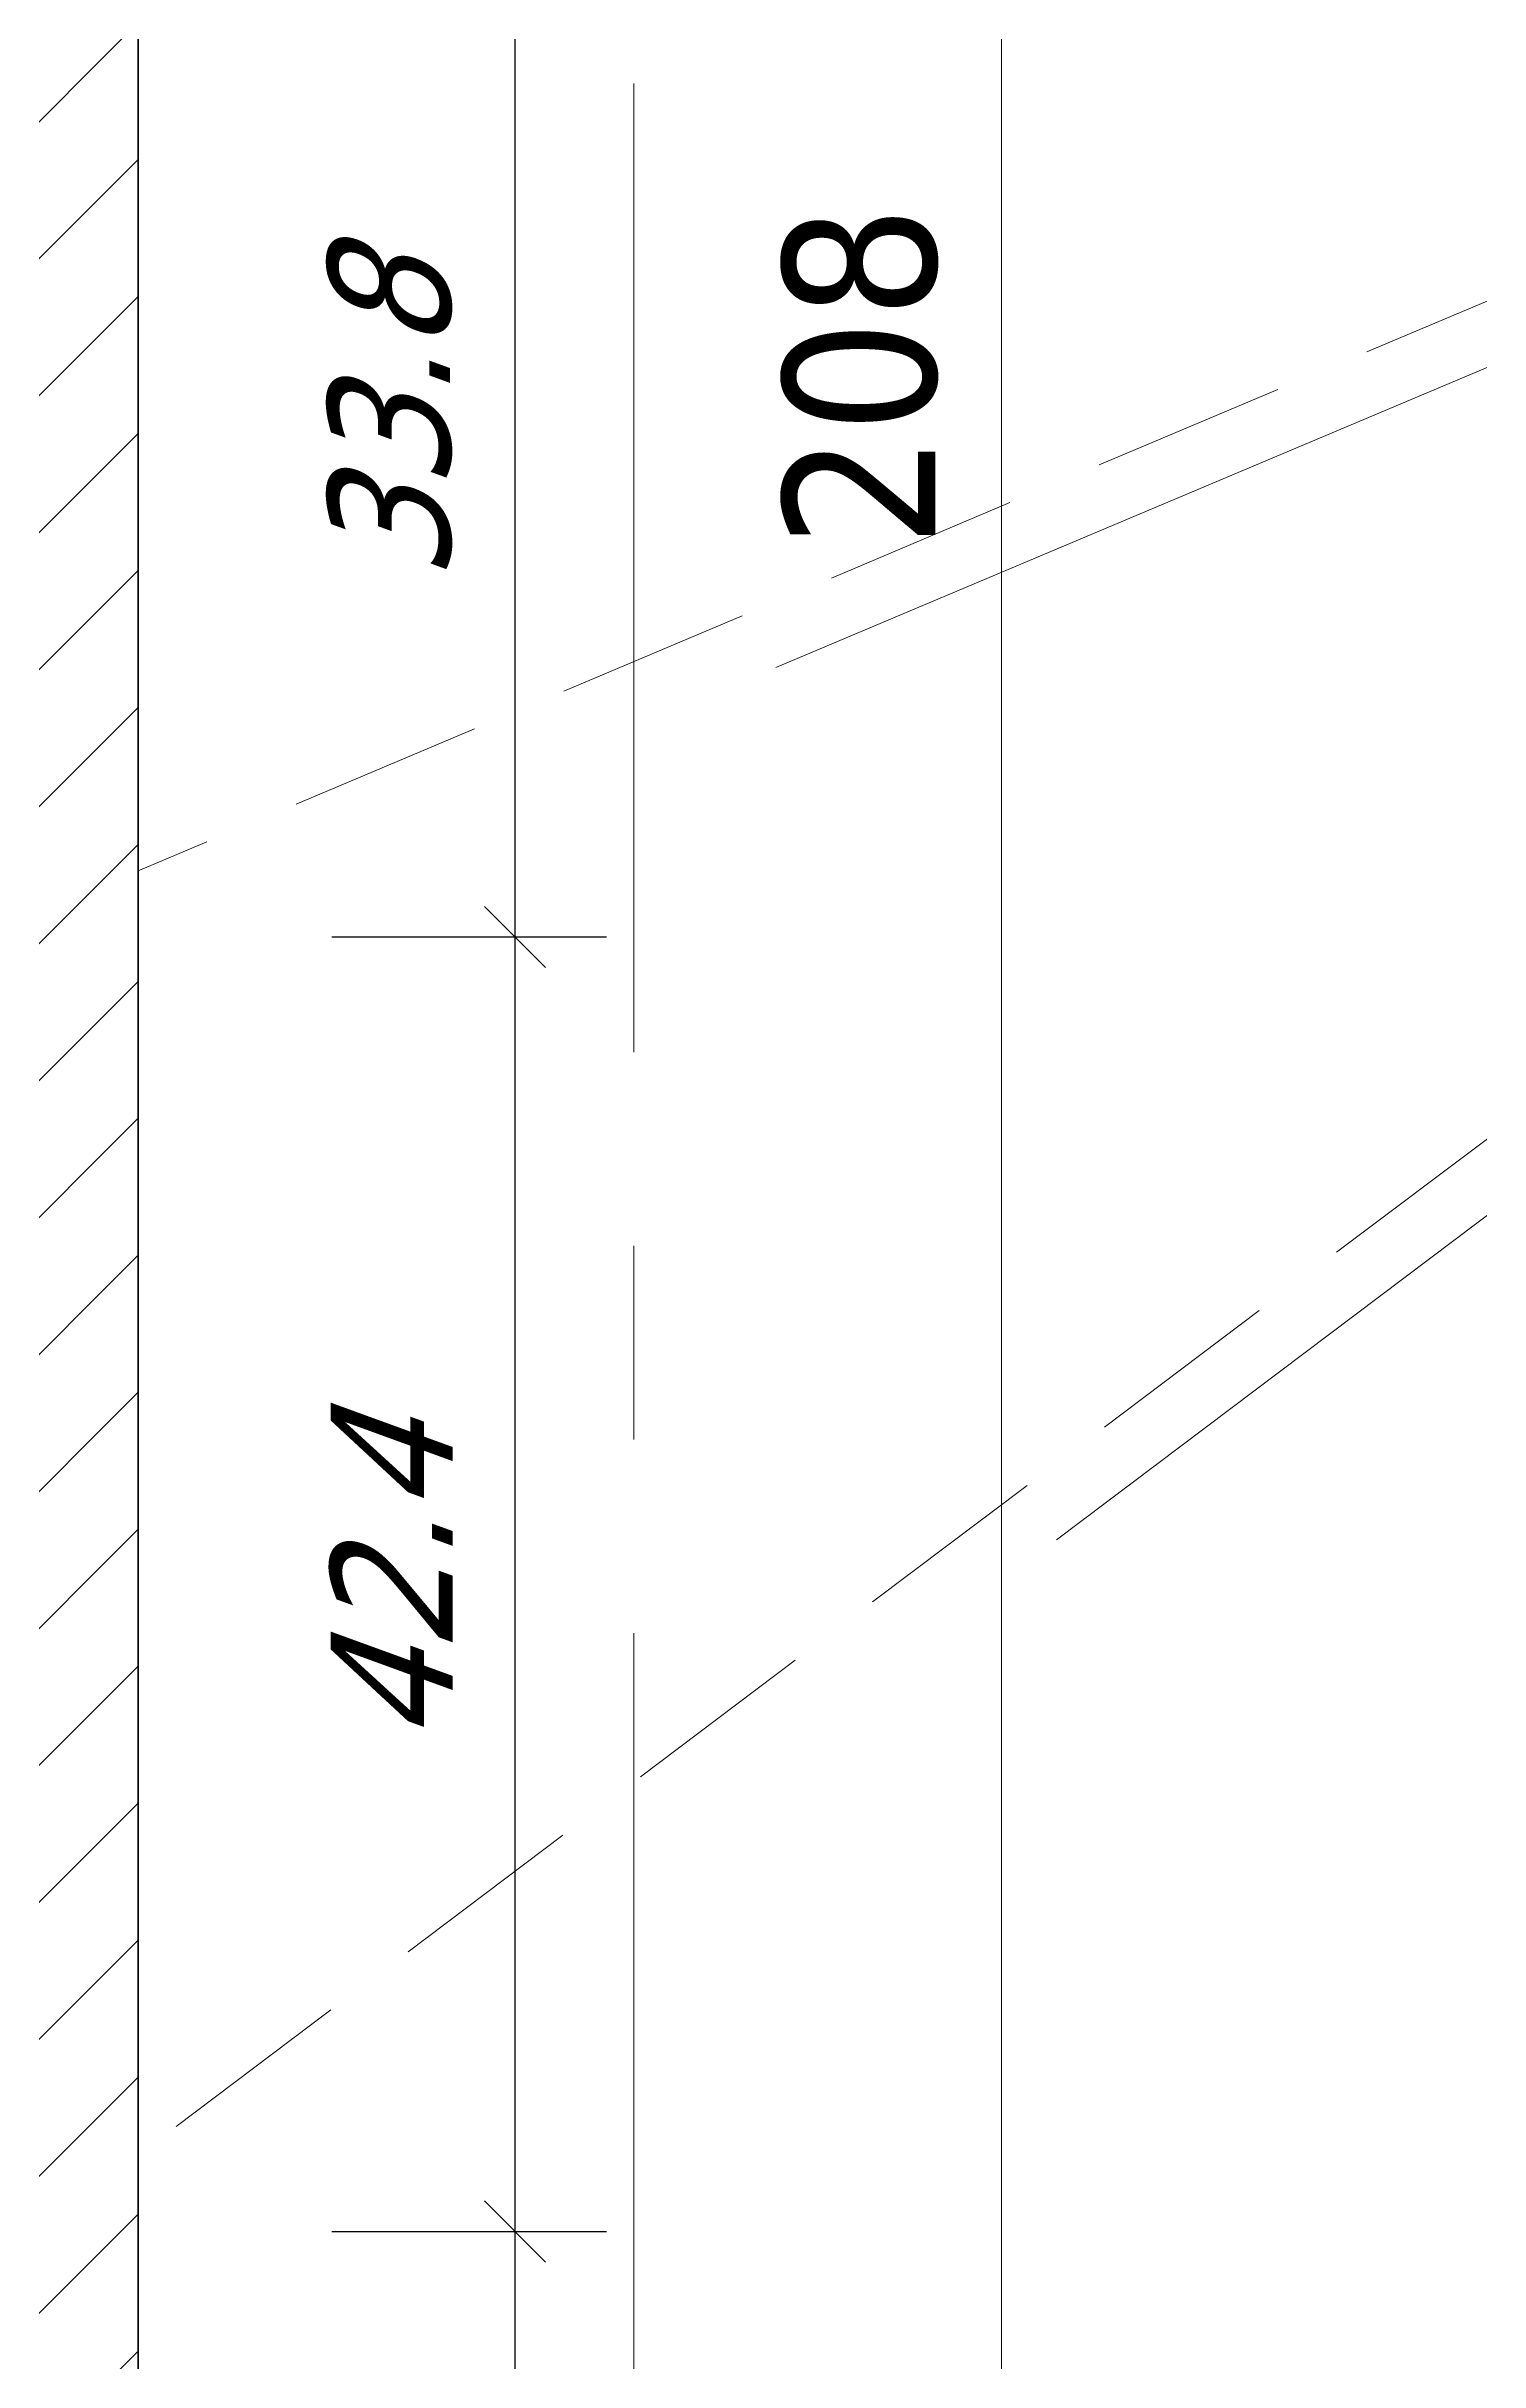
# Model space of a CAD drawing. Header units: millimetres. Extents: x 1206 to 5166, y 1455 to 2049.
# Drawn here: x 1332.6 to 1379.6, y 1622.6 to 1698.5 of the extents above; entities that cross this region are included whole.
import ezdxf

# ---------------------------------------------------------------- set-up
doc = ezdxf.new("R2010")
doc.units = ezdxf.units.MM
for name, pattern in [('AXES', [50.8, 31.75, -6.35, 6.35, -6.35]), ('CACHE', [9.525, 6.35, -3.175]), ('IMPORT-Pointillé', [150, 75, -75])]:
    doc.linetypes.add(name, pattern=pattern)
for name, color, linetype, lineweight in [('ABAK_A-AXES', 32, 'AXES', 20), ('ABAK_A-COTA', 7, 'Continuous', 18), ('ABAK_BC-COFFRAGE-CA', 7, 'CACHE', 15), ('ABAK_BC-COFFRAGE-CO', 7, 'Continuous', 50), ('ABAK_BC-COFFRAGE-VU', 7, 'Continuous', 30), ('ABAK_Hachures', 252, 'Continuous', 15), ('al-escaliers et ascenseurs_Stylo_No__21', 7, 'Continuous', 9)]:
    doc.layers.add(name, color=color, linetype=linetype, lineweight=lineweight)
doc.styles.add('ABAK_BA', font='tahoma.ttf')
doc.styles.add('ABAK_RESA', font='tahoma.ttf', dxfattribs={"oblique": 20})
doc.dimstyles.new('ABAK_BA', dxfattribs={"dimtxt": 0.25, "dimasz": 0.13, "dimexe": 0.15, "dimexo": 0.2, "dimgap": 0.1, "dimtad": 1, "dimdec": 1, "dimdsep": 46, "dimtxsty": 'ABAK_BA', "dimblk": 'OBLIQUE', "dimcen": 4, "dimclrd": 256, "dimclrt": 256, "dimazin": 2, "dimtfac": 1, "dimtdec": 1, "dimtix": 1, "dimtmove": 2, "dimatfit": 3, "dimldrblk": 'OBLIQUE', "dimfxl": 0.5, "dimfxlon": 1, "dimlwd": -1, "dimlwe": -1, "dimarcsym": 0})
doc.dimstyles.new('ABAK_BA-RESA', dxfattribs={"dimtxt": 0.2, "dimasz": 0.1, "dimexe": 0.15, "dimexo": 0.2, "dimgap": 0.1, "dimtad": 1, "dimdec": 1, "dimdsep": 46, "dimtxsty": 'ABAK_RESA', "dimblk": 'OBLIQUE', "dimcen": 4, "dimclrd": 256, "dimclre": 256, "dimclrt": 256, "dimazin": 2, "dimtfac": 1, "dimtdec": 1, "dimtix": 1, "dimtmove": 2, "dimatfit": 3, "dimldrblk": 'OBLIQUE', "dimfxl": 0.3, "dimfxlon": 1, "dimarcsym": 0})

# ---------------------------------------------------------------- blocks, each defined once
blk = doc.blocks.new('_Oblique')
at = {"color": 0, "linetype": 'ByBlock', "lineweight": -2}
blk.add_line((-0.5, -0.5), (0.5, 0.5), dxfattribs=at)
blk = doc.blocks.new('*D112')
at = {"layer": 'ABAK_A-COTA', "lineweight": -2, "transparency": 16777216}
for p, q in [((1341.986, 1703.108), (1350.986, 1703.108)), ((1347.986, 1703.108), (1347.986, 1669.297)), ((1341.986, 1669.297), (1350.986, 1669.297))]:
    blk.add_line(p, q, dxfattribs=at)
at = {"layer": 'DEFPOINTS', "color": 0, "transparency": 16777216}
for p in [(1335.635, 1703.108), (1335.635, 1669.297), (1347.986, 1669.297)]:
    blk.add_point(p, dxfattribs=at)
at = {"layer": 'ABAK_A-COTA', "lineweight": -2, "transparency": 16777216, "xscale": 2, "yscale": 2, "zscale": 2}
for p, rotation in [((1347.986, 1703.108), 90), ((1347.986, 1669.297), 270)]:
    blk.add_blockref('_Oblique', p, dxfattribs=dict(at, rotation=rotation))
at = {"layer": 'ABAK_A-COTA', "transparency": 16777216, "insert": (1343.895, 1686.203), "char_height": 4, "attachment_point": 5, "rotation": 90, "style": 'ABAK_RESA', "bg_fill": 3, "box_fill_scale": 1.1, "bg_fill_color": 256, "bg_fill_true_color": 13158600, "bg_fill_transparency": 0}
blk.add_mtext('33.8', dxfattribs=at)
blk = doc.blocks.new('*D113')
at = {"layer": 'ABAK_A-COTA', "lineweight": -2, "transparency": 16777216}
for p, q in [((1341.986, 1669.297), (1350.986, 1669.297)), ((1347.986, 1669.297), (1347.986, 1626.859)), ((1341.986, 1626.859), (1350.986, 1626.859))]:
    blk.add_line(p, q, dxfattribs=at)
at = {"layer": 'DEFPOINTS', "color": 0, "transparency": 16777216}
for p in [(1335.635, 1669.297), (1335.635, 1626.859), (1347.986, 1626.859)]:
    blk.add_point(p, dxfattribs=at)
at = {"layer": 'ABAK_A-COTA', "lineweight": -2, "transparency": 16777216, "xscale": 2, "yscale": 2, "zscale": 2}
for p, rotation in [((1347.986, 1669.297), 90), ((1347.986, 1626.859), 270)]:
    blk.add_blockref('_Oblique', p, dxfattribs=dict(at, rotation=rotation))
at = {"layer": 'ABAK_A-COTA', "transparency": 16777216, "insert": (1343.944, 1648.078), "char_height": 4, "attachment_point": 5, "rotation": 90, "style": 'ABAK_RESA', "bg_fill": 3, "box_fill_scale": 1.1, "bg_fill_color": 256, "bg_fill_true_color": 13158600, "bg_fill_transparency": 0}
blk.add_mtext('42.4', dxfattribs=at)
blk = doc.blocks.new('*D114')
at = {"layer": 'ABAK_A-COTA', "lineweight": -2, "transparency": 16777216}
for p, q in [((1341.986, 1626.859), (1350.986, 1626.859)), ((1347.986, 1626.859), (1347.986, 1583.668)), ((1341.986, 1583.668), (1350.986, 1583.668))]:
    blk.add_line(p, q, dxfattribs=at)
at = {"layer": 'DEFPOINTS', "color": 0, "transparency": 16777216}
for p in [(1335.635, 1626.859), (1335.635, 1583.668), (1347.986, 1583.668)]:
    blk.add_point(p, dxfattribs=at)
at = {"layer": 'ABAK_A-COTA', "lineweight": -2, "transparency": 16777216, "xscale": 2, "yscale": 2, "zscale": 2}
for p, rotation in [((1347.986, 1626.859), 90), ((1347.986, 1583.668), 270)]:
    blk.add_blockref('_Oblique', p, dxfattribs=dict(at, rotation=rotation))
at = {"layer": 'ABAK_A-COTA', "transparency": 16777216, "insert": (1343.903, 1605.264), "char_height": 4, "attachment_point": 5, "rotation": 90, "style": 'ABAK_RESA', "bg_fill": 3, "box_fill_scale": 1.1, "bg_fill_color": 256, "bg_fill_true_color": 13158600, "bg_fill_transparency": 0}
blk.add_mtext('43.2', dxfattribs=at)
blk = doc.blocks.new('*D123')
at = {"layer": 'ABAK_A-COTA', "color": 0, "transparency": 16777216}
for p, q in [((1353.932, 1791.668), (1366.932, 1791.668)), ((1353.932, 1583.668), (1366.932, 1583.668))]:
    blk.add_line(p, q, dxfattribs=at)
at = {"layer": 'ABAK_A-COTA', "transparency": 16777216}
blk.add_line((1363.932, 1791.668), (1363.932, 1583.668), dxfattribs=at)
at = {"layer": 'DEFPOINTS', "color": 0, "transparency": 16777216}
for p in [(1335.635, 1791.668), (1335.635, 1583.668), (1363.932, 1583.668)]:
    blk.add_point(p, dxfattribs=at)
at = {"layer": 'ABAK_A-COTA', "transparency": 16777216, "xscale": 2.6, "yscale": 2.6, "zscale": 2.6}
for p, rotation in [((1363.932, 1791.668), 90), ((1363.932, 1583.668), 270)]:
    blk.add_blockref('_Oblique', p, dxfattribs=dict(at, rotation=rotation))
at = {"layer": 'ABAK_A-COTA', "transparency": 16777216, "insert": (1359.317, 1687.668), "char_height": 5, "attachment_point": 5, "rotation": 90, "style": 'ABAK_BA'}
blk.add_mtext('208', dxfattribs=at)

msp = doc.modelspace()

# ---------------------------------------------------------------- hatches: boundary and pattern name
at = {"layer": 'ABAK_Hachures'}
h = msp.add_hatch(dxfattribs=at)
h.set_pattern_fill('ANSI31', color=256)
h.set_pattern_definition([(45, (-24835.1735, 5158.8185), (-2.24506403, 2.24506403), [])])
h.paths.add_polyline_path([(1265.635, 1583.668), (1265.635, 1563.668), (1544.135, 1563.668), (1544.135, 1583.668), (1335.635, 1583.668), (1335.635, 1791.668), (1315.635, 1791.668), (1315.635, 1583.668)])
edge = h.paths.add_edge_path(flags=16)
edge.add_line((1525.635, 1583.668), (1544.135, 1583.668))

# ---------------------------------------------------------------- linework, layer by layer
at = {"layer": 'ABAK_A-AXES'}
msp.add_line((1351.886, 1849.671), (1351.886, 1533.334), dxfattribs=at)
at = {"layer": 'ABAK_BC-COFFRAGE-CA'}
for p, q in [((1425.635, 1709.468), (1335.635, 1671.468)), ((1425.635, 1697.168), (1335.635, 1629.363))]:
    msp.add_line(p, q, dxfattribs=at)
at = {"layer": 'ABAK_BC-COFFRAGE-CO'}
msp.add_line((1335.635, 1583.668), (1335.635, 1791.668), dxfattribs=at)
at = {"layer": 'ABAK_BC-COFFRAGE-VU'}
msp.add_line((1335.635, 1791.668), (1335.635, 1583.668), dxfattribs=at)
msp.add_line((1335.635, 1791.668), (1335.635, 1583.668), dxfattribs=at)
at = {"layer": 'al-escaliers et ascenseurs_Stylo_No__21', "linetype": 'IMPORT-Pointillé'}
for p, q in [((1425.635, 1707.297), (1335.635, 1669.297)), ((1425.635, 1694.664), (1335.635, 1626.859))]:
    msp.add_line(p, q, dxfattribs=at)

# ---------------------------------------------------------------- next in the draw order: dimensions: what is measured, and where the dimension line sits
at = {"layer": 'ABAK_A-COTA'}
dim = msp.add_linear_dim(base=(1347.986, 1669.297), p1=(1335.635, 1703.108), p2=(1335.635, 1669.297), angle=90, dimstyle='ABAK_BA-RESA', override={"dimtfill": 1}, dxfattribs=at)
dim.commit()
dim.dimension.update_dxf_attribs({"geometry": '*D112', "text_midpoint": (1343.895, 1686.203)})

# ---------------------------------------------------------------- next in the draw order: dimensions: what is measured, and where the dimension line sits
dim = msp.add_linear_dim(base=(1347.986, 1626.859), p1=(1335.635, 1669.297), p2=(1335.635, 1626.859), angle=90, dimstyle='ABAK_BA-RESA', override={"dimtfill": 1}, dxfattribs=at)
dim.commit()
dim.dimension.update_dxf_attribs({"geometry": '*D113', "text_midpoint": (1343.944, 1648.078)})

# ---------------------------------------------------------------- next in the draw order: dimensions: what is measured, and where the dimension line sits
dim = msp.add_linear_dim(base=(1347.986, 1583.668), p1=(1335.635, 1626.859), p2=(1335.635, 1583.668), angle=90, dimstyle='ABAK_BA-RESA', override={"dimtfill": 1}, dxfattribs=at)
dim.commit()
dim.dimension.update_dxf_attribs({"geometry": '*D114', "text_midpoint": (1343.903, 1605.264)})

# ---------------------------------------------------------------- next in the draw order: dimensions: what is measured, and where the dimension line sits
dim = msp.add_linear_dim(base=(1363.932, 1583.668), p1=(1335.635, 1791.668), p2=(1335.635, 1583.668), angle=90, dimstyle='ABAK_BA', dxfattribs=at)
dim.commit()
dim.dimension.update_dxf_attribs({"geometry": '*D123', "text_midpoint": (1359.317, 1687.668)})

doc.saveas('drawing.dxf')
